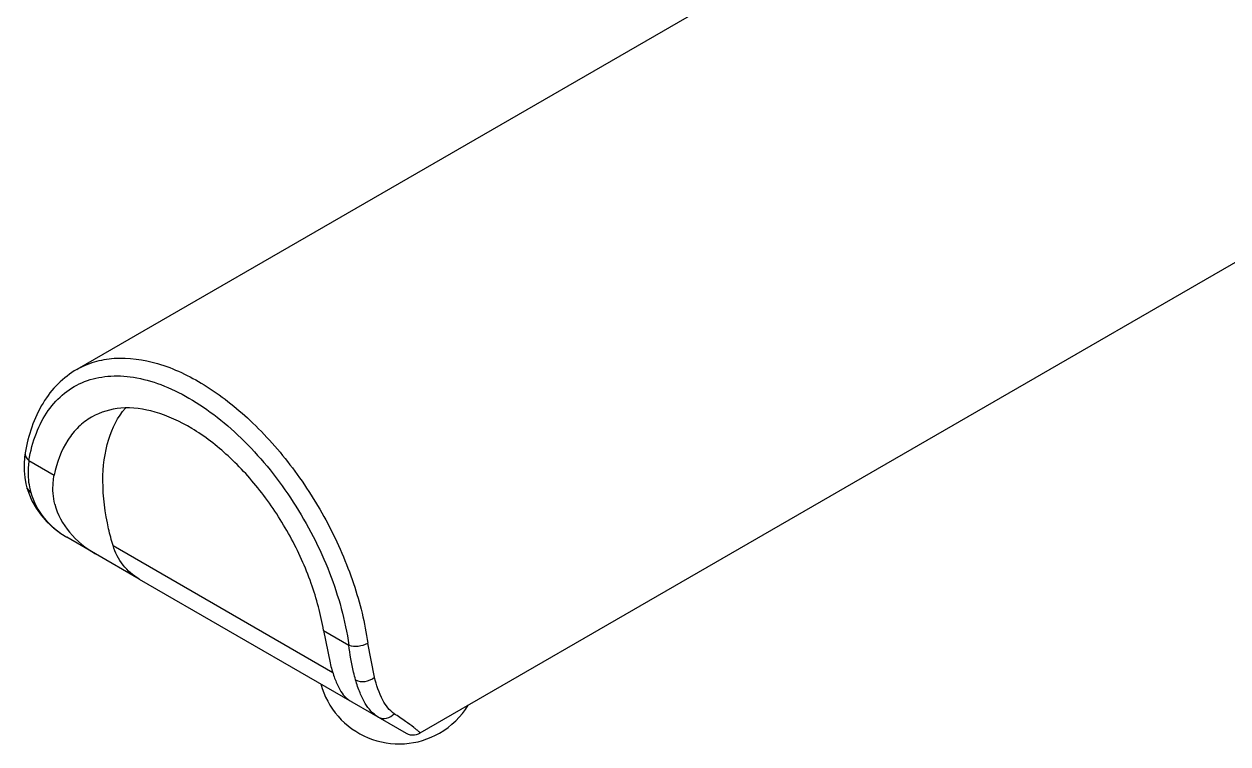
# Model space of a CAD drawing. Extents: x 10151 to 10571, y -5608 to -5014.
# Drawn here: x 10223.89 to 10253.74, y -5169.26 to -5151.41 of the extents above; entities that cross this region are included whole.
import ezdxf

# ---------------------------------------------------------------- set-up
doc = ezdxf.new("R2010")
doc.units = 0
doc.header["$LTSCALE"] = 7
doc.header["$MEASUREMENT"] = 0
doc.layers.get('0').update_dxf_attribs({"color": 2, "linetype": 'CONTINUOUS'})

msp = doc.modelspace()

# ---------------------------------------------------------------- linework, layer by layer
at = {"linetype": 'Continuous'}
for p, q in [((10258.11911, -5140.96515), (10225.19875, -5159.97162)), ((10264.14908, -5151.40944), (10233.7006, -5168.98877)), ((10224.01182, -5162.22883), (10224.63912, -5162.59099)), ((10224.05547, -5163.01848), (10223.96128, -5162.90404)), ((10225.65838, -5164.53906), (10224.94682, -5164.12825)), ((10226.09594, -5164.33849), (10231.54242, -5167.48295)), ((10226.74596, -5165.16699), (10225.65838, -5164.53906)), ((10226.74596, -5165.16698), (10233.36565, -5168.98881)), ((10231.31458, -5166.44498), (10231.94189, -5166.80715)), ((10231.31458, -5166.44498), (10231.47642, -5167.2488)), ((10232.57441, -5167.59956), (10232.412, -5166.75725))]:
    msp.add_line(p, q, dxfattribs=at)
for points in [[(10223.91836, -5162.03637), (10223.90263, -5162.14734), (10223.8902, -5162.31618), (10223.89186, -5162.4832), (10223.90748, -5162.64751), (10223.93678, -5162.8082), (10223.96116, -5162.90399)], [(10223.96119, -5162.90406), (10224.00525, -5163.04018), (10224.08584, -5163.22856), (10224.18801, -5163.41077), (10224.31145, -5163.58474), (10224.45554, -5163.74846), (10224.61947, -5163.90007), (10224.80225, -5164.03771), (10224.94675, -5164.12821)], [(10233.3656, -5168.98878), (10233.41294, -5169.01137), (10233.46392, -5169.02644), (10233.51625, -5169.03323), (10233.56894, -5169.03174), (10233.6207, -5169.022), (10233.67032, -5169.00426), (10233.70059, -5168.98878)]]:
    msp.add_lwpolyline(points, dxfattribs=at)
for centre, radius, start, end in [((10225.74672, -5162.54087), 1.75739, 191.344048, 195.7699), ((10233.18821, -5167.24528), 2.00999, 195.032843, 299.999714), ((10233.18836, -5167.24546), 2.00976, 299.998737, 328.472185)]:
    msp.add_arc(centre, radius, start, end, dxfattribs=at)
for points, knots in [([(10225.19875, -5159.97163), (10225.33625, -5159.89225), (10225.63669, -5159.76387), (10226.31649, -5159.64492), (10227.27788, -5159.78676), (10228.42897, -5160.34157), (10229.55694, -5161.23375), (10230.58757, -5162.40316), (10231.45132, -5163.76863), (10232.08721, -5165.23365), (10232.34115, -5166.2553), (10232.412, -5166.75725)], [0, 0, 0, 0, 0.04285476, 0.0872355, 0.18488361, 0.29887433, 0.4288226, 0.5705413, 0.71771511, 0.86316735, 1, 1, 1, 1]), ([(10225.19875, -5159.97162), (10225.02922, -5160.06949), (10224.71042, -5160.31527), (10224.19533, -5160.9792), (10223.99094, -5161.60605), (10223.91836, -5162.03635)], [0, 0, 0, 0, 0.23487135, 0.47641739, 1, 1, 1, 1]), ([(10224.01182, -5162.22883), (10224.05068, -5161.99842), (10224.16293, -5161.56363), (10224.45918, -5160.98688), (10224.87059, -5160.53947), (10225.38478, -5160.24337), (10225.97838, -5160.11195), (10226.62646, -5160.14496), (10227.3089, -5160.33551), (10228.00744, -5160.67497), (10228.70322, -5161.15246), (10229.37662, -5161.75379), (10230.00826, -5162.46132), (10230.77023, -5163.51933), (10231.50886, -5164.95363), (10231.85543, -5166.19474), (10231.94189, -5166.80715)], [0, 0, 0, 0, 0.05514587, 0.10516957, 0.15155039, 0.19660331, 0.24300254, 0.29305836, 0.34824338, 0.40913097, 0.47555109, 0.5467802, 0.62170315, 0.6989441, 0.85403123, 1, 1, 1, 1]), ([(10231.31458, -5166.44498), (10231.24886, -5166.04709), (10231.03203, -5165.24116), (10230.51173, -5164.08994), (10229.81799, -5163.02304), (10228.99823, -5162.11382), (10228.1068, -5161.42316), (10227.19835, -5160.99794), (10226.32143, -5160.87301), (10225.78397, -5161.02634), (10225.56487, -5161.15281)], [0, 0, 0, 0, 0.1382808, 0.28440506, 0.43159626, 0.57290515, 0.70228148, 0.81580074, 0.91325416, 1, 1, 1, 1]), ([(10225.84491, -5162.73206), (10225.84491, -5162.386), (10225.91608, -5161.74152), (10226.21072, -5161.14985), (10226.40284, -5160.92836)], [0, 0, 0, 0, 0.54134585, 1, 1, 1, 1]), ([(10225.56487, -5161.15281), (10225.44825, -5161.22013), (10225.22705, -5161.38864), (10224.85772, -5161.84849), (10224.70126, -5162.28652), (10224.63912, -5162.59099)], [0, 0, 0, 0, 0.23001539, 0.46915223, 1, 1, 1, 1]), ([(10223.91841, -5162.03636), (10223.91243, -5162.07118), (10223.929, -5162.1495), (10223.98139, -5162.20502), (10224.01182, -5162.22883)], [0, 0, 0, 0, 0.4776579, 1, 1, 1, 1]), ([(10224.01182, -5162.22883), (10224.00328, -5162.28453), (10223.97872, -5162.5031), (10223.99148, -5162.72619), (10224.02366, -5162.88655)], [0, 0, 0, 0, 0.25625635, 1, 1, 1, 1]), ([(10224.65423, -5163.31009), (10224.61002, -5163.13583), (10224.59115, -5162.88929), (10224.6269, -5162.65088), (10224.63912, -5162.59099)], [0, 0, 0, 0, 0.74629344, 1, 1, 1, 1]), ([(10226.09594, -5164.33849), (10226.05521, -5164.2011), (10225.91714, -5163.67611), (10225.84491, -5163.13173), (10225.84491, -5162.73206)], [0, 0, 0, 0, 0.26392989, 1, 1, 1, 1]), ([(10224.05547, -5163.01848), (10224.12065, -5163.24918), (10224.35344, -5163.69073), (10224.73561, -5164.00629), (10224.94672, -5164.1282)], [0, 0, 0, 0, 0.49580338, 1, 1, 1, 1]), ([(10224.65423, -5163.31009), (10224.71872, -5163.56433), (10224.98671, -5164.05689), (10225.41816, -5164.40037), (10225.65838, -5164.53906)], [0, 0, 0, 0, 0.48602447, 1, 1, 1, 1]), ([(10226.74596, -5165.16698), (10226.59386, -5165.07917), (10226.31746, -5164.83813), (10226.14757, -5164.51269), (10226.09594, -5164.33849)], [0, 0, 0, 0, 0.49153247, 1, 1, 1, 1]), ([(10231.94189, -5166.80715), (10232.01548, -5166.83456), (10232.18185, -5166.83978), (10232.34098, -5166.79825), (10232.412, -5166.75725)], [0, 0, 0, 0, 0.48919715, 1, 1, 1, 1]), ([(10232.10945, -5167.66834), (10232.09127, -5167.60398), (10232.019, -5167.32035), (10231.97105, -5167.03098), (10231.94189, -5166.80715)], [0, 0, 0, 0, 0.22857193, 1, 1, 1, 1]), ([(10231.47642, -5167.2488), (10231.50569, -5167.36417), (10231.56557, -5167.5731), (10231.6956, -5167.90026), (10231.84009, -5168.10799), (10231.96046, -5168.17749)], [0, 0, 0, 0, 0.3351544, 0.60864489, 1, 1, 1, 1]), ([(10232.10945, -5167.66834), (10232.17791, -5167.70787), (10232.35392, -5167.72601), (10232.51163, -5167.65614), (10232.57441, -5167.59956)], [0, 0, 0, 0, 0.48326652, 1, 1, 1, 1]), ([(10232.67202, -5168.5883), (10232.53702, -5168.51035), (10232.36301, -5168.3081), (10232.20655, -5167.97789), (10232.14023, -5167.77727), (10232.10945, -5167.66834)], [0, 0, 0, 0, 0.42560834, 0.69098567, 1, 1, 1, 1]), ([(10233.06668, -5168.50677), (10232.94584, -5168.42505), (10232.73128, -5168.12934), (10232.6263, -5167.79602), (10232.57436, -5167.59961)], [0, 0, 0, 0, 0.41794518, 1, 1, 1, 1]), ([(10232.67202, -5168.5883), (10232.7322, -5168.62304), (10232.88832, -5168.64579), (10233.01898, -5168.56242), (10233.06673, -5168.50671)], [0, 0, 0, 0, 0.48644153, 1, 1, 1, 1]), ([(10233.70059, -5168.98877), (10233.7047, -5168.9864), (10233.69402, -5168.96234), (10233.66696, -5168.94228), (10233.61646, -5168.89583), (10233.50889, -5168.8152), (10233.32327, -5168.68096), (10233.16051, -5168.57012), (10233.06673, -5168.50671)], [0, 0, 0, 0, 0.01775416, 0.06655488, 0.14829325, 0.26157048, 0.57650623, 1, 1, 1, 1])]:
    msp.add_open_spline(points, degree=3, knots=knots, dxfattribs=at)

doc.saveas('drawing.dxf')
